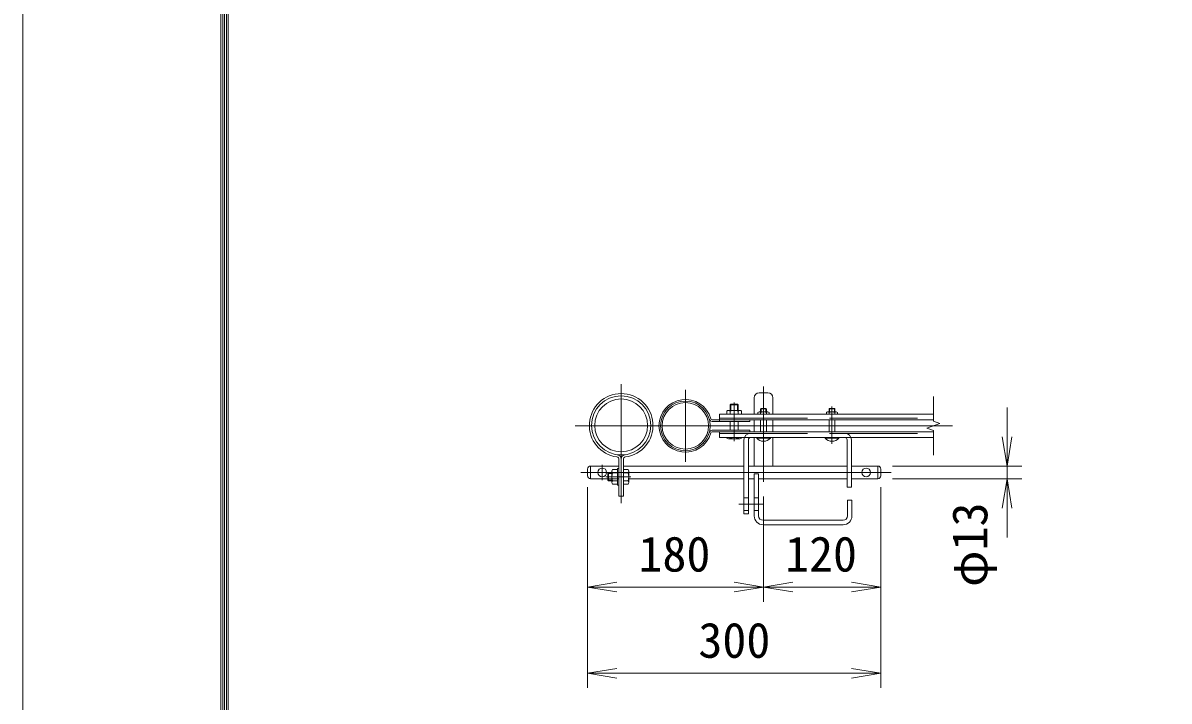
# Model space of a CAD drawing. Units: millimetres, scale not verified, with parts at other scales. Extents: x -6300 to 6300, y -4455 to 4455.
# Drawn here: x -6300 to -3955, y -3159 to -1771 of the extents above; entities that cross this region are included whole.
import ezdxf
from ezdxf.enums import TextEntityAlignment as Align

# ---------------------------------------------------------------- set-up
doc = ezdxf.new("R2010")
doc.units = ezdxf.units.MM
doc.header["$LTSCALE"] = 30
doc.linetypes.add('DASHED', pattern=[7.5, 6, -1.5])
doc.linetypes.add('USER1', pattern=[50.8, 31.75, -6.35, 6.35, -6.35])
for name, color, linetype, lineweight in [('0-1_D-TTL', 7, 'Continuous', 9), ('0-3_D-BMK', 2, 'USER1', 13), ('0-4_D-STR1', 1, 'Continuous', 18), ('0-5_D-STR3', 3, 'Continuous', 13), ('0-9_D-STR-DIM', 7, 'Continuous', 9), ('0-A_0', 7, 'Continuous', 9)]:
    doc.layers.add(name, color=color, linetype=linetype, lineweight=lineweight)
doc.styles.add('ＭＳ ゴシック', font='')
doc.styles.get('ＭＳ ゴシック').set_extended_font_data('MS Gothic')

# ---------------------------------------------------------------- blocks, each defined once
blk = doc.blocks.new('_Open')
at = {"layer": '0-A_0'}
blk.add_line((-30, 5), (0, 0), dxfattribs=at)
blk.add_lwpolyline([(-30, -5), (0, 0), (-30, 0)], dxfattribs=at)

msp = doc.modelspace()

# ---------------------------------------------------------------- linework, layer by layer
at = {"layer": '0-1_D-TTL', "color": 2, "lineweight": 18}
msp.add_lwpolyline([(-6299.95, 4455), (6300.05, 4455), (6300.05, -4455), (-6299.95, -4455)], close=True, dxfattribs=at)
at = {"layer": '0-1_D-TTL'}
for points in [[(-5894.95, 4125), (5895.05, 4125), (5895.05, -4125), (-5894.95, -4125)], [(-5891.2, 4121.25), (5891.3, 4121.25), (5891.3, -4121.25), (-5891.2, -4121.25)], [(-5887.45, 4117.5), (5887.55, 4117.5), (5887.55, -4117.5), (-5887.45, -4117.5)], [(-5883.7, 4113.75), (5883.8, 4113.75), (5883.8, -4113.75), (-5883.7, -4113.75)], [(-5879.95, 4110), (5880.05, 4110), (5880.05, -4110), (-5879.95, -4110)]]:
    msp.add_lwpolyline(points, close=True, dxfattribs=at)
at = {"layer": '0-3_D-BMK'}
for p, q in [((-5075.83, -2510.75), (-5075.83, -2754.24)), ((-4944.53, -2522.37), (-4944.53, -2669.6)), ((-4784.53, -2515.35), (-4784.53, -2710.38)), ((-4844.53, -2548.46), (-4844.53, -2627.16)), ((-4644.53, -2556.61), (-4644.53, -2632.73)), ((-5169.72, -2595.98), (-4398.13, -2595.98)), ((-5158.46, -2691.38), (-4523.14, -2691.38)), ((-5114.53, -2675.6), (-5114.53, -2707.17)), ((-5056.21, -2700.24), (-5107.56, -2700.24)), ((-4835.38, -2756.38), (-4785.1, -2756.38))]:
    msp.add_line(p, q, dxfattribs=at)
at = {"layer": '0-4_D-STR1'}
for centre, radius in [((-5075.83, -2595.14), 60.5), ((-5075.83, -2595.14), 54.1), ((-4944.53, -2595.98), 50.8), ((-4944.53, -2595.98), 47.6)]:
    msp.add_circle(centre, radius, dxfattribs=at)
at = {"layer": '0-5_D-STR3'}
for p, q in [((-4793.53, -2528.38), (-4775.53, -2528.38)), ((-4851.17, -2551.38), (-4852.53, -2552.74)), ((-4852.53, -2564.38), (-4852.53, -2552.74)), ((-4852.53, -2552.74), (-4836.53, -2552.74)), ((-4851.17, -2551.38), (-4837.88, -2551.38)), ((-4851.17, -2564.38), (-4851.17, -2551.38)), ((-4837.88, -2564.38), (-4837.88, -2551.38)), ((-4836.53, -2552.74), (-4837.88, -2551.38)), ((-4836.53, -2564.38), (-4836.53, -2552.74)), ((-4803.53, -2538.38), (-4803.53, -2571.78)), ((-4765.53, -2538.38), (-4765.53, -2571.78)), ((-4874.53, -2571.78), (-4874.53, -2586.98)), ((-4874.53, -2571.78), (-4436.97, -2571.78)), ((-4859.53, -2565.98), (-4859.53, -2571.78)), ((-4856.37, -2564.38), (-4832.69, -2564.38)), ((-4852.53, -2571.78), (-4852.53, -2565.98)), ((-4836.53, -2571.78), (-4836.53, -2565.98)), ((-4829.53, -2565.98), (-4829.53, -2571.78)), ((-4796.03, -2568.58), (-4796.03, -2571.78)), ((-4789.45, -2560.18), (-4790.53, -2561.27)), ((-4790.53, -2567.38), (-4790.53, -2561.27)), ((-4790.53, -2561.27), (-4778.53, -2561.27)), ((-4790.53, -2571.78), (-4790.53, -2568.58)), ((-4789.45, -2567.38), (-4789.45, -2560.18)), ((-4789.45, -2560.18), (-4779.61, -2560.18)), ((-4789.45, -2560.18), (-4779.61, -2560.18)), ((-4779.61, -2567.38), (-4779.61, -2560.18)), ((-4779.61, -2560.18), (-4778.53, -2561.27)), ((-4778.53, -2567.38), (-4778.53, -2561.27)), ((-4778.53, -2571.78), (-4778.53, -2568.58)), ((-4773.03, -2568.58), (-4773.03, -2571.78)), ((-4656.03, -2568.58), (-4656.03, -2571.78)), ((-4649.45, -2560.18), (-4650.53, -2561.27)), ((-4650.53, -2561.27), (-4638.53, -2561.27)), ((-4650.53, -2567.38), (-4650.53, -2561.27)), ((-4650.53, -2571.78), (-4650.53, -2568.58)), ((-4649.45, -2560.18), (-4639.61, -2560.18)), ((-4649.45, -2567.38), (-4649.45, -2560.18)), ((-4639.61, -2567.38), (-4639.61, -2560.18)), ((-4638.53, -2567.38), (-4638.53, -2561.27)), ((-4638.53, -2571.78), (-4638.53, -2568.58)), ((-4633.03, -2568.58), (-4633.03, -2571.78)), ((-4889.44, -2583.78), (-4436.97, -2583.78)), ((-4889.44, -2586.98), (-4812.53, -2586.98)), ((-4852.53, -2604.98), (-4852.53, -2586.98)), ((-4836.53, -2604.98), (-4836.53, -2586.98)), ((-4812.53, -2583.78), (-4812.53, -2586.98)), ((-4803.53, -2583.78), (-4803.53, -2608.18)), ((-4790.53, -2608.18), (-4790.53, -2583.78)), ((-4778.53, -2608.18), (-4778.53, -2583.78)), ((-4765.53, -2583.78), (-4765.53, -2608.18)), ((-4650.53, -2608.18), (-4650.53, -2583.78)), ((-4638.53, -2608.18), (-4638.53, -2583.78)), ((-4889.44, -2604.98), (-4812.53, -2604.98)), ((-4889.44, -2608.18), (-4436.97, -2608.18)), ((-4874.53, -2608.18), (-4874.53, -2620.18)), ((-4874.53, -2620.18), (-4436.97, -2620.18)), ((-4859.53, -2620.18), (-4859.53, -2621.18)), ((-4832.89, -2622.38), (-4856.09, -2622.38)), ((-4852.53, -2620.18), (-4852.53, -2621.18)), ((-4836.53, -2620.18), (-4836.53, -2621.18)), ((-4829.53, -2620.18), (-4829.53, -2621.18)), ((-4815.53, -2624.68), (-4815.53, -2776.38)), ((-4812.53, -2604.98), (-4812.53, -2608.18)), ((-4803.53, -2620.18), (-4803.53, -2678.38)), ((-4798.53, -2620.18), (-4770.53, -2620.18)), ((-4798.53, -2621.01), (-4798.53, -2620.18)), ((-4798.53, -2621.01), (-4770.53, -2621.01)), ((-4770.53, -2621.01), (-4770.53, -2620.18)), ((-4765.53, -2620.18), (-4765.53, -2678.38)), ((-4658.53, -2620.18), (-4630.53, -2620.18)), ((-4658.53, -2621.01), (-4658.53, -2620.18)), ((-4658.53, -2621.01), (-4630.53, -2621.01)), ((-4630.53, -2621.01), (-4630.53, -2620.18)), ((-4613.53, -2624.68), (-4613.53, -2721.38)), ((-4604.53, -2624.88), (-4604.53, -2721.38)), ((-5080.43, -2664.23), (-5080.43, -2740.24)), ((-5075.83, -2664.23), (-5075.83, -2740.24)), ((-5071.23, -2664.23), (-5071.23, -2740.24)), ((-5144.53, -2684.38), (-5144.53, -2698.38)), ((-5138.53, -2678.38), (-5080.43, -2678.38)), ((-5138.53, -2678.38), (-5138.53, -2704.38)), ((-5103.23, -2693.6), (-5101.87, -2692.24)), ((-5103.23, -2693.6), (-5103.23, -2706.89)), ((-5094.63, -2693.6), (-5103.23, -2693.6)), ((-5094.63, -2692.24), (-5101.87, -2692.24)), ((-5101.87, -2692.24), (-5101.87, -2708.24)), ((-5094.63, -2688.6), (-5094.63, -2711.8)), ((-5083.63, -2685.24), (-5093.43, -2685.24)), ((-5083.63, -2692.24), (-5093.43, -2692.24)), ((-5083.63, -2683.24), (-5083.63, -2717.24)), ((-5080.43, -2683.24), (-5083.63, -2683.24)), ((-5071.23, -2678.38), (-4824.53, -2678.38)), ((-5071.23, -2682.44), (-5071.23, -2718.04)), ((-5071.23, -2685.24), (-5061.43, -2685.24)), ((-5071.23, -2692.24), (-5061.43, -2692.24)), ((-5060.23, -2688.6), (-5060.23, -2711.8)), ((-4815.53, -2678.38), (-4613.53, -2678.38)), ((-4803.53, -2694.38), (-4803.53, -2780.38)), ((-4803.53, -2694.38), (-4794.53, -2694.38)), ((-4794.53, -2694.38), (-4794.53, -2780.38)), ((-4604.53, -2678.38), (-4550.53, -2678.38)), ((-4550.53, -2678.38), (-4550.53, -2704.38)), ((-4544.53, -2684.38), (-4544.53, -2698.38)), ((-5138.53, -2704.38), (-5080.43, -2704.38)), ((-5094.63, -2706.89), (-5103.23, -2706.89)), ((-5103.23, -2706.89), (-5101.87, -2708.24)), ((-5094.63, -2708.24), (-5101.87, -2708.24)), ((-5083.63, -2708.24), (-5093.43, -2708.24)), ((-5083.63, -2715.24), (-5093.43, -2715.24)), ((-5080.43, -2717.24), (-5083.63, -2717.24)), ((-5071.23, -2708.24), (-5061.43, -2708.24)), ((-5071.23, -2715.24), (-5061.43, -2715.24)), ((-5060.23, -2704.38), (-4824.53, -2704.38)), ((-4815.53, -2704.38), (-4803.53, -2704.38)), ((-4794.53, -2704.38), (-4613.53, -2704.38)), ((-4604.53, -2704.38), (-4550.53, -2704.38)), ((-5071.23, -2740.24), (-5080.43, -2740.24)), ((-4824.53, -2743.38), (-4815.53, -2743.38)), ((-4803.53, -2743.38), (-4794.53, -2743.38)), ((-4613.53, -2721.38), (-4604.53, -2721.38)), ((-4612.53, -2748.38), (-4612.53, -2780.38)), ((-4612.53, -2748.38), (-4603.53, -2748.38)), ((-4603.53, -2748.38), (-4603.53, -2780.38)), ((-4824.53, -2769.38), (-4815.53, -2769.38)), ((-4803.53, -2769.38), (-4794.53, -2769.38)), ((-4785.53, -2789.38), (-4621.53, -2789.38)), ((-4785.53, -2798.38), (-4621.53, -2798.38))]:
    msp.add_line(p, q, dxfattribs=at)
at = {"layer": '0-5_D-STR3', "linetype": 'DASHED'}
for p, q in [((-4793.32, -2567.38), (-4775.6, -2567.38)), ((-4653.32, -2567.38), (-4635.6, -2567.38)), ((-4874.53, -2580.58), (-4436.97, -2580.58)), ((-4874.53, -2611.38), (-4436.97, -2611.38))]:
    msp.add_line(p, q, dxfattribs=at)
at = {"layer": '0-5_D-STR3'}
for points in [[(-4649.45, -2560.18), (-4639.61, -2560.18), (-4638.53, -2561.27)], [(-4824.53, -2624.88), (-4824.53, -2776.38), (-4815.53, -2776.38)]]:
    msp.add_lwpolyline(points, dxfattribs=at)
for centre in [(-5114.53, -2691.38), (-4574.53, -2691.38)]:
    msp.add_circle(centre, 9, dxfattribs=at)
for centre, radius, start, end in [((-5075.83, -2595.14), 65.1, 277.58485, 262.41515), ((-4793.53, -2538.38), 10, 90, 180), ((-4775.53, -2538.38), 10, 0, 90), ((-4944.53, -2595.98), 54, 15.6185, 344.3815), ((-4856.03, -2568.98), 4.6, 40.52088, 139.47912), ((-4844.53, -2585.18), 20.8, 67.38014, 112.61986), ((-4833.03, -2568.98), 4.6, 40.52088, 139.47912), ((-4793.28, -2571.13), 3.75, 42.84372, 137.15628), ((-4784.53, -2582.98), 15.6, 67.38014, 112.61986), ((-4775.78, -2571.12), 3.74, 42.69541, 137.30459), ((-4653.28, -2571.13), 3.75, 42.84372, 137.15628), ((-4644.53, -2582.98), 15.6, 67.38014, 112.61986), ((-4635.78, -2571.12), 3.74, 42.69541, 137.30459), ((-4889.44, -2580.58), 6.4, 195.6185, 270), ((-4889.44, -2580.58), 3.2, 195.6185, 270), ((-4889.44, -2611.38), 6.4, 90, 164.3815), ((-4889.44, -2611.38), 3.2, 90, 164.3815), ((-4856.03, -2616.68), 5.7, 232.14171, 307.85829), ((-4844.53, -2595.12), 27.27, 252.93847, 287.06153), ((-4833.03, -2616.69), 5.7, 232.09851, 307.90149), ((-4811.03, -2624.88), 13.5, 90, 180), ((-4811.03, -2624.68), 4.5, 90, 180), ((-4784.53, -2609.38), 18.2, 219.71514, 320.28486), ((-4644.53, -2609.38), 18.2, 219.71514, 320.28486), ((-4618.03, -2624.88), 13.5, 0, 90), ((-4618.03, -2624.68), 4.5, 0, 90), ((-5085.03, -2664.23), 4.6, 0, 82.41515), ((-5085.03, -2664.23), 9.2, 0, 82.41515), ((-5066.63, -2664.23), 9.2, 97.58485, 180), ((-5066.63, -2664.23), 4.6, 97.58485, 180), ((-5138.53, -2684.38), 6, 90, 180), ((-5088.93, -2688.74), 5.7, 142.09851, 217.90149), ((-5067.36, -2700.24), 27.27, 162.93847, 197.06153), ((-5065.92, -2688.74), 5.7, 322.09851, 37.90149), ((-5087.49, -2700.24), 27.27, 342.93847, 17.06153), ((-4550.53, -2684.38), 6, 0, 90), ((-5138.53, -2698.38), 6, 180, 270), ((-5088.93, -2711.74), 5.7, 142.14171, 217.85829), ((-5065.93, -2711.74), 5.7, 322.14171, 37.85829), ((-4550.53, -2698.38), 6, 270, 0), ((-4785.53, -2780.38), 18, 180, 270), ((-4785.53, -2780.38), 9, 180, 270), ((-4621.53, -2780.38), 9, 270, 0), ((-4621.53, -2780.38), 18, 270, 0)]:
    msp.add_arc(centre, radius, start, end, dxfattribs=at)
at = {"layer": '0-9_D-STR-DIM'}
for p, q in [((-4436.97, -2586.36), (-4436.97, -2535.98)), ((-4286.29, -2618.38), (-4286.29, -2558.38)), ((-4450.19, -2600.79), (-4423.76, -2591.17)), ((-4436.97, -2605.6), (-4450.19, -2600.79)), ((-4423.76, -2591.17), (-4436.97, -2586.36)), ((-4436.97, -2655.98), (-4436.97, -2605.6)), ((-4520.53, -2678.38), (-4256.29, -2678.38)), ((-4286.29, -2678.38), (-4286.29, -2704.38)), ((-4520.53, -2704.38), (-4256.29, -2704.38)), ((-5144.53, -2721.38), (-5144.53, -2956.12)), ((-5144.53, -2721.38), (-5144.53, -3132.63)), ((-4784.53, -2740.38), (-4784.53, -2956.12)), ((-4784.53, -2740.38), (-4784.53, -2956.12)), ((-4544.53, -2721.38), (-4544.53, -2956.12)), ((-4544.53, -2721.38), (-4544.53, -3132.63)), ((-4286.29, -2764.38), (-4286.29, -2824.38)), ((-5084.53, -2926.12), (-4844.53, -2926.12)), ((-4724.53, -2926.12), (-4604.53, -2926.12)), ((-5084.53, -3102.63), (-4604.53, -3102.63))]:
    msp.add_line(p, q, dxfattribs=at)

# ---------------------------------------------------------------- block references
at = {"layer": '0-9_D-STR-DIM', "xscale": 2, "yscale": 2}
for p, rotation in [((-4286.29, -2678.38), 270), ((-4286.29, -2704.38), 90), ((-5144.53, -2926.12), 180), ((-4784.53, -2926.12), 180), ((-5144.53, -3102.63), 180)]:
    msp.add_blockref('_Open', p, dxfattribs=dict(at, rotation=rotation))
for p in [(-4784.53, -2926.12), (-4544.53, -2926.12), (-4544.53, -3102.63)]:
    msp.add_blockref('_Open', p, dxfattribs=at)

# ---------------------------------------------------------------- texts
at = {"layer": '0-9_D-STR-DIM', "style": 'ＭＳ ゴシック'}
msp.add_text('φ13', height=72.14, rotation=90, dxfattribs=at).set_placement((-4304.85, -2925.72), align=Align.BOTTOM_LEFT)
for s, p in [('180', (-5040.5, -2916)), ('120', (-4740.5, -2916)), ('300', (-4917.84, -3092.51))]:
    msp.add_text(s, height=72.14, dxfattribs=at).set_placement(p, align=Align.BOTTOM_LEFT)

doc.saveas('drawing.dxf')
